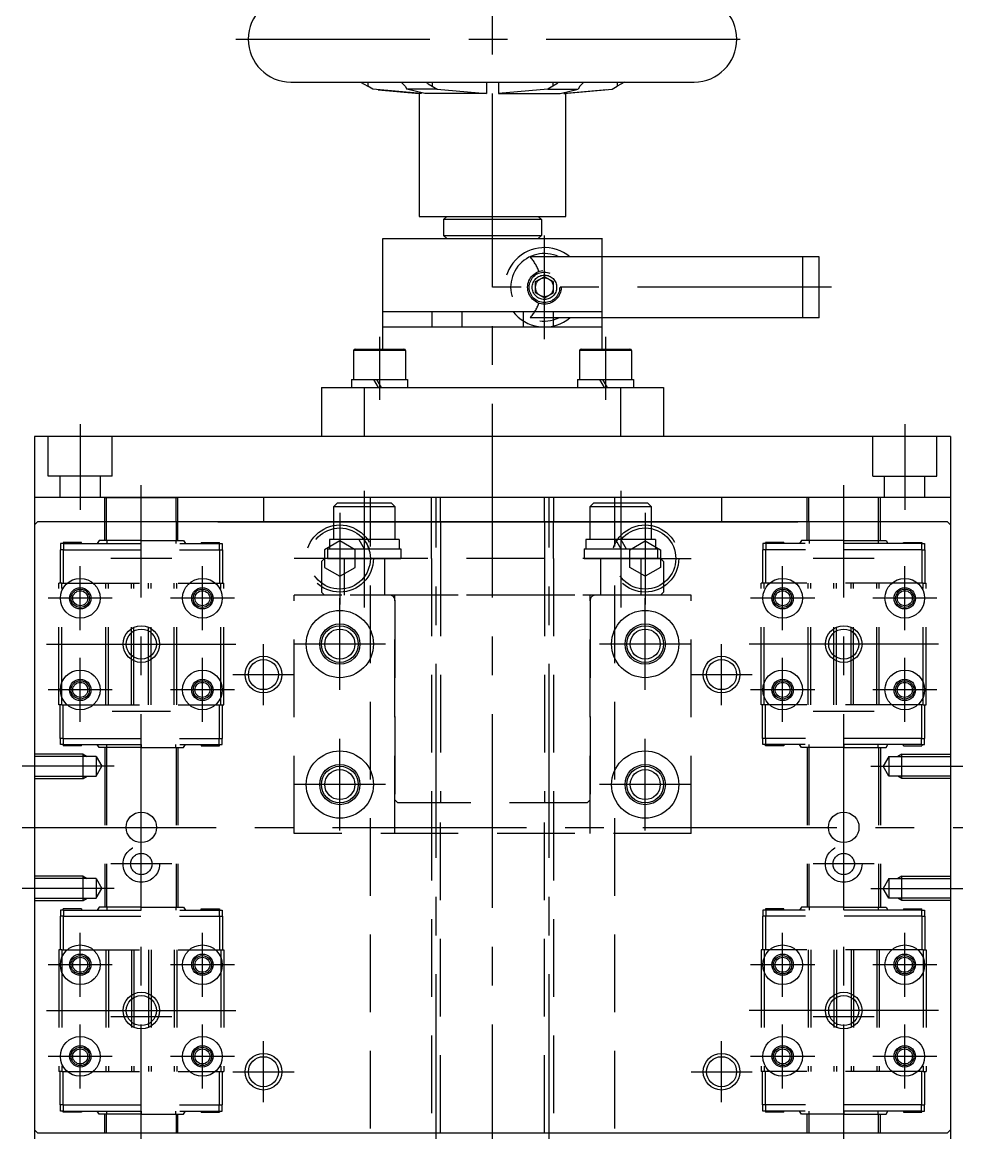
# Model space of a CAD drawing. Extents: x -27 to 423, y -21 to 683.
# Drawn here: x 268.8 to 422.8, y 266 to 447.8 of the extents above; entities that cross this region are included whole.
import ezdxf

# ---------------------------------------------------------------- set-up
doc = ezdxf.new("R2010")
doc.units = 0
doc.linetypes.add('CENTER', pattern=[50.8, 31.75, -6.35, 6.35, -6.35])
doc.linetypes.add('DASHED', pattern=[19.05, 12.7, -6.35])
doc.layers.get('0').update_dxf_attribs({"linetype": 'CONTINUOUS'})
doc.layers.add('CENTER', color=1, linetype='CENTER')

msp = doc.modelspace()

# ---------------------------------------------------------------- linework, layer by layer
at = {"color": 7, "linetype": 'CONTINUOUS'}
for p, q in [((312.76, 438), (378.76, 438)), ((324.16, 438), (325.34, 437.31)), ((325.34, 438), (325.34, 437.31)), ((326.16, 436.82), (325.34, 437.31)), ((334.07, 436.14), (326.16, 436.82)), ((327.05, 436.75), (333.76, 436.14)), ((330.82, 438), (331.44, 437.31)), ((331.44, 437.31), (331.75, 436.82)), ((336.72, 436.82), (331.75, 436.82)), ((334.69, 436.14), (331.75, 436.82)), ((335.24, 437.72), (335.88, 437.31)), ((335.88, 438), (335.88, 437.31)), ((335.89, 437.31), (336.72, 436.82)), ((336.72, 436.82), (344.76, 436.14)), ((344.76, 438), (344.76, 436.14)), ((346.76, 438), (346.76, 436.14)), ((354.79, 436.82), (346.76, 436.14)), ((355.63, 437.31), (354.79, 436.82)), ((354.79, 436.82), (359.76, 436.82)), ((355.63, 438), (355.63, 437.31)), ((356.28, 437.72), (355.63, 437.31)), ((356.82, 436.14), (359.76, 436.82)), ((357.44, 436.14), (365.35, 436.82)), ((364.46, 436.75), (357.76, 436.14)), ((360.07, 437.31), (359.76, 436.82)), ((360.7, 438), (360.07, 437.31)), ((365.35, 436.82), (366.17, 437.31)), ((367.35, 438), (366.17, 437.31)), ((366.17, 438), (366.17, 437.31)), ((333.76, 436.14), (333.76, 416)), ((334.07, 436.14), (333.76, 436.14)), ((334.07, 436.28), (334.07, 436.14)), ((344.76, 436.14), (334.69, 436.14)), ((346.76, 436.14), (356.82, 436.14)), ((357.44, 436.28), (357.44, 436.14)), ((357.44, 436.14), (357.76, 436.14)), ((357.76, 416), (357.76, 436.14)), ((333.76, 416), (345.76, 416)), ((337.76, 415.5), (338.26, 416)), ((353.76, 415.5), (337.76, 415.5)), ((337.76, 415.5), (337.76, 412.9)), ((345.76, 416), (357.76, 416)), ((353.76, 415.5), (353.26, 416)), ((353.76, 415.5), (353.76, 412.9)), ((337.76, 412.9), (345.76, 412.9)), ((337.76, 412.9), (338.26, 412.4)), ((345.76, 412.9), (353.76, 412.9)), ((353.76, 412.9), (353.26, 412.4)), ((327.78, 412.4), (363.76, 412.4)), ((327.78, 394.3), (327.78, 412.4)), ((327.78, 412.4), (333.85, 412.4)), ((357.66, 412.4), (363.76, 412.4)), ((363.73, 394.3), (363.73, 412.4)), ((396.57, 409.4), (363.76, 409.4)), ((396.57, 399.4), (396.57, 409.4)), ((399.26, 409.4), (396.57, 409.4)), ((399.26, 399.4), (399.26, 409.4)), ((363.76, 400.4), (327.78, 400.4)), ((335.81, 400.4), (335.81, 397.9)), ((340.76, 400.4), (340.76, 397.9)), ((350.76, 400.4), (350.76, 397.9)), ((355.71, 400.4), (355.71, 397.9)), ((396.57, 399.4), (363.76, 399.4)), ((399.26, 399.4), (396.57, 399.4)), ((363.76, 397.9), (327.78, 397.9)), ((331.51, 394.05), (323.01, 394.05)), ((323.01, 394.05), (323.01, 389.3)), ((323.26, 394.3), (331.26, 394.3)), ((331.51, 394.05), (331.51, 389.3)), ((368.51, 394.05), (360.01, 394.05)), ((360.01, 394.05), (360.01, 389.3)), ((360.26, 394.3), (368.26, 394.3)), ((368.51, 394.05), (368.51, 389.3)), ((322.66, 389.3), (331.86, 389.3)), ((322.66, 389.3), (322.66, 388)), ((327.1, 388), (326.35, 389.3)), ((327.59, 388), (326.84, 389.3)), ((331.86, 389.3), (331.86, 388)), ((359.66, 389.3), (368.86, 389.3)), ((359.66, 389.3), (359.66, 388)), ((364.1, 388), (363.35, 389.3)), ((364.59, 388), (363.84, 389.3)), ((368.86, 389.3), (368.86, 388)), ((317.76, 388), (324.74, 388)), ((317.76, 388), (317.76, 380)), ((324.74, 388), (366.77, 388)), ((324.74, 388), (324.74, 380)), ((366.77, 388), (373.76, 388)), ((366.77, 380), (366.77, 388)), ((373.76, 388), (373.76, 380)), ((270.76, 380), (270.76, 0)), ((420.76, 380), (270.76, 380)), ((373.76, 380), (317.76, 380)), ((420.76, 380), (420.76, 0)), ((420.76, 370), (270.76, 370)), ((282.26, 370), (294.26, 370)), ((282.26, 366), (282.26, 370)), ((282.56, 366), (282.56, 370)), ((293.96, 366), (293.96, 370)), ((294.26, 366), (294.26, 370)), ((308.26, 370), (308.26, 366)), ((319.76, 368.5), (320.36, 369.1)), ((320.36, 369.1), (329.16, 369.1)), ((329.16, 369.1), (329.76, 368.5)), ((335.76, 366), (335.76, 370)), ((337.26, 366), (337.26, 370)), ((354.26, 366), (354.26, 370)), ((355.76, 370), (355.76, 366)), ((361.76, 368.5), (362.36, 369.1)), ((362.36, 369.1), (371.16, 369.1)), ((371.16, 369.1), (371.76, 368.5)), ((383.26, 370), (383.26, 366)), ((409.26, 370), (397.26, 370)), ((397.26, 366), (397.26, 370)), ((397.56, 366), (397.56, 370)), ((408.96, 366), (408.96, 370)), ((409.26, 366), (409.26, 370)), ((319.76, 368.5), (329.76, 368.5)), ((319.76, 366), (319.76, 368.5)), ((329.76, 368.5), (329.76, 366)), ((361.76, 368.5), (371.76, 368.5)), ((361.76, 366), (361.76, 368.5)), ((371.76, 368.5), (371.76, 366)), ((271.26, 366), (270.76, 365.5)), ((271.26, 366), (270.76, 365.5)), ((270.76, 365.5), (270.76, 266.5)), ((270.76, 365.5), (270.76, 266.5)), ((420.26, 366), (271.26, 366)), ((420.26, 366), (271.26, 366)), ((300.76, 366), (295.76, 366)), ((300.76, 366), (390.76, 366)), ((390.76, 366), (395.76, 366)), ((420.26, 366), (420.76, 365.5)), ((420.26, 366), (420.76, 365.5)), ((420.76, 365.5), (420.76, 266.5)), ((420.76, 365.5), (420.76, 266.5)), ((271.26, 266), (270.76, 266.5)), ((271.26, 266), (270.76, 266.5)), ((271.26, 266), (420.26, 266)), ((420.26, 266), (420.76, 266.5)), ((420.26, 266), (420.76, 266.5))]:
    msp.add_line(p, q, dxfattribs=at)
at = {"color": 3, "linetype": 'DASHED'}
for p, q in [((363.76, 409.4), (351.9, 409.4)), ((354.26, 406.13), (352.76, 405.27)), ((355.76, 405.27), (354.26, 406.13)), ((352.76, 405.27), (352.76, 403.53)), ((355.76, 403.53), (355.76, 405.27)), ((352.76, 403.53), (354.26, 402.67)), ((354.26, 402.67), (355.76, 403.53)), ((363.76, 399.4), (351.9, 399.4)), ((273.01, 373.5), (273.01, 380)), ((283.51, 373.5), (283.51, 380)), ((408.01, 373.5), (408.01, 380)), ((418.51, 373.5), (418.51, 380)), ((283.51, 373.5), (273.01, 373.5)), ((274.96, 370), (274.96, 373.5)), ((281.56, 370), (281.56, 373.5)), ((408.01, 373.5), (418.51, 373.5)), ((409.96, 370), (409.96, 373.5)), ((416.56, 370), (416.56, 373.5)), ((325.76, 0), (325.76, 370)), ((365.76, 0), (365.76, 370)), ((282.26, 362.95), (282.26, 366)), ((282.56, 362.95), (282.56, 366)), ((293.96, 366), (293.96, 362.95)), ((294.26, 362.95), (294.26, 366)), ((319.76, 363.1), (319.76, 366)), ((329.76, 366), (329.76, 363.1)), ((335.76, 360), (335.76, 366)), ((335.76, 360), (335.76, 366)), ((337.26, 366), (337.26, 360)), ((337.26, 366), (337.26, 360)), ((354.26, 366), (354.26, 360)), ((354.26, 366), (354.26, 360)), ((355.76, 360), (355.76, 366)), ((355.76, 360), (355.76, 366)), ((361.76, 363.1), (361.76, 366)), ((371.76, 366), (371.76, 363.1)), ((397.26, 362.95), (397.26, 366)), ((397.56, 366), (397.56, 362.95)), ((408.96, 362.95), (408.96, 366)), ((409.26, 362.95), (409.26, 366)), ((275.01, 362.45), (275.01, 361.45)), ((275.51, 362.45), (275.01, 362.45)), ((278.46, 362.65), (275.46, 362.65)), ((275.46, 362.65), (275.46, 362.45)), ((275.51, 362.45), (301.01, 362.45)), ((275.51, 362.45), (275.51, 361.45)), ((278.46, 362.45), (278.46, 362.65)), ((281.33, 362.95), (281.03, 362.45)), ((282.63, 362.95), (281.33, 362.95)), ((288.26, 362.95), (282.63, 362.95)), ((282.63, 362.95), (282.63, 362.45)), ((288.26, 362.95), (293.89, 362.95)), ((288.26, 362.45), (288.26, 362.95)), ((293.89, 362.95), (295.19, 362.95)), ((293.89, 362.95), (293.89, 362.45)), ((295.19, 362.95), (295.49, 362.45)), ((298.06, 362.65), (301.06, 362.65)), ((298.06, 362.65), (298.06, 362.45)), ((301.01, 362.45), (301.01, 361.45)), ((301.01, 362.45), (301.51, 362.45)), ((301.06, 362.45), (301.06, 362.65)), ((301.51, 362.45), (301.51, 361.45)), ((320.76, 362.89), (318.26, 361.44)), ((330.46, 363.1), (319.06, 363.1)), ((319.06, 363.1), (319.06, 361.6)), ((323.26, 361.44), (320.76, 362.89)), ((323.89, 363.1), (324.76, 361.6)), ((324.76, 363.1), (325.62, 361.6)), ((330.46, 363.1), (330.46, 361.6)), ((372.46, 363.1), (361.06, 363.1)), ((361.06, 363.1), (361.06, 361.6)), ((365.89, 363.1), (366.76, 361.6)), ((366.76, 363.1), (367.62, 361.6)), ((368.26, 361.44), (370.76, 362.89)), ((370.76, 362.89), (373.26, 361.44)), ((372.46, 363.1), (372.46, 361.6)), ((390.51, 362.45), (390.01, 362.45)), ((390.01, 362.45), (390.01, 361.45)), ((393.46, 362.65), (390.46, 362.65)), ((390.46, 362.45), (390.46, 362.65)), ((416.01, 362.45), (390.51, 362.45)), ((390.51, 362.45), (390.51, 361.45)), ((393.46, 362.65), (393.46, 362.45)), ((396.33, 362.95), (396.03, 362.45)), ((397.63, 362.95), (396.33, 362.95)), ((403.26, 362.95), (397.63, 362.95)), ((397.63, 362.95), (397.63, 362.45)), ((403.26, 362.95), (408.89, 362.95)), ((403.26, 362.45), (403.26, 362.95)), ((408.89, 362.95), (410.19, 362.95)), ((408.89, 362.95), (408.89, 362.45)), ((410.19, 362.95), (410.49, 362.45)), ((413.06, 362.65), (416.06, 362.65)), ((413.06, 362.45), (413.06, 362.65)), ((416.01, 362.45), (416.01, 361.45)), ((416.01, 362.45), (416.51, 362.45)), ((416.06, 362.65), (416.06, 362.45)), ((416.51, 362.45), (416.51, 361.45)), ((274.96, 361.45), (274.96, 355.95)), ((275.46, 361.45), (274.96, 361.45)), ((275.46, 361.45), (275.46, 355.95)), ((275.46, 361.45), (301.06, 361.45)), ((301.06, 361.45), (301.06, 355.95)), ((301.06, 361.45), (301.56, 361.45)), ((301.56, 361.45), (301.56, 355.95)), ((317.76, 359.5), (318.26, 360)), ((318.26, 361.44), (318.26, 358.56)), ((373.26, 360), (318.26, 360)), ((318.76, 361.6), (330.76, 361.6)), ((318.76, 361.6), (318.76, 360)), ((318.76, 360), (330.76, 360)), ((321.46, 360), (321.46, 354)), ((323.26, 358.56), (323.26, 361.44)), ((328.06, 360), (328.06, 354)), ((330.76, 361.6), (330.76, 360)), ((335.76, 360), (335.76, 320)), ((335.76, 360), (335.76, 320)), ((337.26, 360), (337.26, 320)), ((337.26, 360), (337.26, 320)), ((354.26, 360), (354.26, 320)), ((354.26, 360), (354.26, 320)), ((355.76, 360), (355.76, 320)), ((355.76, 360), (355.76, 320)), ((360.76, 361.6), (372.76, 361.6)), ((360.76, 361.6), (360.76, 360)), ((360.76, 360), (372.76, 360)), ((363.46, 360), (363.46, 354)), ((368.26, 358.56), (368.26, 361.44)), ((370.06, 360), (370.06, 354)), ((372.76, 361.6), (372.76, 360)), ((373.26, 361.44), (373.26, 358.56)), ((373.76, 359.5), (373.26, 360)), ((389.96, 361.45), (389.96, 355.95)), ((390.46, 361.45), (389.96, 361.45)), ((390.46, 361.45), (390.46, 355.95)), ((416.06, 361.45), (390.46, 361.45)), ((416.06, 361.45), (416.06, 355.95)), ((416.06, 361.45), (416.56, 361.45)), ((416.56, 361.45), (416.56, 355.95)), ((317.76, 359.5), (317.76, 354.5)), ((318.26, 358.56), (320.76, 357.11)), ((320.76, 357.11), (323.26, 358.56)), ((370.76, 357.11), (368.26, 358.56)), ((373.26, 358.56), (370.76, 357.11)), ((373.76, 359.5), (373.76, 354.5)), ((274.76, 336.05), (274.76, 355.95)), ((275.26, 355.95), (274.76, 355.95)), ((275.26, 355.95), (301.26, 355.95)), ((275.26, 336.05), (275.26, 355.95)), ((282.46, 336.05), (282.46, 355.95)), ((282.86, 336.05), (282.86, 355.95)), ((286.66, 336.05), (286.66, 355.95)), ((287.06, 336.05), (287.06, 355.95)), ((289.46, 336.05), (289.46, 355.95)), ((289.86, 336.05), (289.86, 355.95)), ((293.66, 336.05), (293.66, 355.95)), ((294.06, 336.05), (294.06, 355.95)), ((301.26, 336.05), (301.26, 355.95)), ((301.26, 355.95), (301.76, 355.95)), ((301.76, 336.05), (301.76, 355.95)), ((317.76, 354.5), (318.26, 354)), ((373.76, 354.5), (373.26, 354)), ((389.76, 336.05), (389.76, 355.95)), ((390.26, 355.95), (389.76, 355.95)), ((416.26, 355.95), (390.26, 355.95)), ((390.26, 336.05), (390.26, 355.95)), ((397.46, 336.05), (397.46, 355.95)), ((397.86, 336.05), (397.86, 355.95)), ((401.66, 336.05), (401.66, 355.95)), ((402.06, 336.05), (402.06, 355.95)), ((404.46, 336.05), (404.46, 355.95)), ((404.86, 336.05), (404.86, 355.95)), ((408.66, 336.05), (408.66, 355.95)), ((409.06, 336.05), (409.06, 355.95)), ((416.26, 336.05), (416.26, 355.95)), ((416.26, 355.95), (416.76, 355.95)), ((416.76, 336.05), (416.76, 355.95)), ((378.26, 354), (313.26, 354)), ((313.26, 315), (313.26, 354)), ((373.26, 354), (318.26, 354)), ((329.76, 315), (329.76, 354)), ((329.76, 353.2), (329.76, 320.5)), ((361.76, 315), (361.76, 354)), ((361.76, 353.2), (361.76, 320.5)), ((378.26, 315), (378.26, 354)), ((275.26, 336.05), (274.76, 336.05)), ((274.96, 330.55), (274.96, 336.05)), ((275.26, 336.05), (301.26, 336.05)), ((275.46, 330.55), (275.46, 336.05)), ((301.06, 330.55), (301.06, 336.05)), ((301.26, 336.05), (301.76, 336.05)), ((301.56, 330.55), (301.56, 336.05)), ((390.26, 336.05), (389.76, 336.05)), ((389.96, 330.55), (389.96, 336.05)), ((416.26, 336.05), (390.26, 336.05)), ((390.46, 330.55), (390.46, 336.05)), ((416.06, 330.55), (416.06, 336.05)), ((416.26, 336.05), (416.76, 336.05)), ((416.56, 330.55), (416.56, 336.05)), ((275.46, 330.55), (274.96, 330.55)), ((275.01, 329.55), (275.01, 330.55)), ((275.51, 329.55), (275.01, 329.55)), ((275.46, 330.55), (301.06, 330.55)), ((275.46, 329.55), (275.46, 329.35)), ((278.46, 329.35), (275.46, 329.35)), ((275.51, 329.55), (275.51, 330.55)), ((275.51, 329.55), (301.01, 329.55)), ((278.46, 329.35), (278.46, 329.55)), ((281.33, 329.05), (281.03, 329.55)), ((282.63, 329.05), (281.33, 329.05)), ((282.26, 329.05), (282.26, 302.95)), ((282.56, 329.05), (282.56, 302.95)), ((282.63, 329.05), (282.63, 329.55)), ((288.26, 329.05), (282.63, 329.05)), ((288.26, 329.55), (288.26, 329.05)), ((288.26, 329.05), (293.89, 329.05)), ((293.89, 329.05), (293.89, 329.55)), ((293.89, 329.05), (295.19, 329.05)), ((293.96, 329.05), (293.96, 302.95)), ((294.26, 329.05), (294.26, 302.95)), ((295.19, 329.05), (295.49, 329.55)), ((298.06, 329.55), (298.06, 329.35)), ((298.06, 329.35), (301.06, 329.35)), ((301.01, 329.55), (301.01, 330.55)), ((301.01, 329.55), (301.51, 329.55)), ((301.06, 330.55), (301.56, 330.55)), ((301.06, 329.35), (301.06, 329.55)), ((301.51, 329.55), (301.51, 330.55)), ((390.46, 330.55), (389.96, 330.55)), ((390.01, 329.55), (390.01, 330.55)), ((390.51, 329.55), (390.01, 329.55)), ((416.06, 330.55), (390.46, 330.55)), ((390.46, 329.35), (390.46, 329.55)), ((393.46, 329.35), (390.46, 329.35)), ((390.51, 329.55), (390.51, 330.55)), ((416.01, 329.55), (390.51, 329.55)), ((393.46, 329.55), (393.46, 329.35)), ((396.33, 329.05), (396.03, 329.55)), ((397.63, 329.05), (396.33, 329.05)), ((397.26, 329.05), (397.26, 302.95)), ((397.56, 329.05), (397.56, 302.95)), ((397.63, 329.05), (397.63, 329.55)), ((403.26, 329.05), (397.63, 329.05)), ((403.26, 329.55), (403.26, 329.05)), ((403.26, 329.05), (408.89, 329.05)), ((408.89, 329.05), (408.89, 329.55)), ((408.89, 329.05), (410.19, 329.05)), ((408.96, 329.05), (408.96, 302.95)), ((409.26, 329.05), (409.26, 302.95)), ((410.19, 329.05), (410.49, 329.55)), ((413.06, 329.35), (413.06, 329.55)), ((413.06, 329.35), (416.06, 329.35)), ((416.01, 329.55), (416.01, 330.55)), ((416.01, 329.55), (416.51, 329.55)), ((416.06, 330.55), (416.56, 330.55)), ((416.06, 329.55), (416.06, 329.35)), ((416.51, 329.55), (416.51, 330.55)), ((278.76, 328), (270.76, 328)), ((280.86, 327.62), (270.76, 327.62)), ((278.76, 324), (278.76, 328)), ((278.76, 328), (279.41, 327.62)), ((280.86, 327.62), (281.79, 326)), ((280.86, 327.62), (280.86, 324.38)), ((410.66, 327.62), (409.72, 326)), ((410.66, 327.62), (420.76, 327.62)), ((410.66, 327.62), (410.66, 324.38)), ((412.76, 328), (412.1, 327.62)), ((412.76, 328), (420.76, 328)), ((412.76, 324), (412.76, 328)), ((280.86, 324.38), (281.79, 326)), ((410.66, 324.38), (409.72, 326)), ((270.76, 324.38), (280.86, 324.38)), ((270.76, 324), (278.76, 324)), ((278.76, 324), (279.41, 324.38)), ((420.76, 324.38), (410.66, 324.38)), ((412.76, 324), (412.1, 324.38)), ((420.76, 324), (412.76, 324)), ((330.26, 320), (329.76, 320.5)), ((361.26, 320), (330.26, 320)), ((335.76, 320), (335.76, 266)), ((337.26, 266), (337.26, 320)), ((354.26, 266), (354.26, 320)), ((355.76, 320), (355.76, 266)), ((361.76, 320.5), (361.26, 320)), ((378.26, 315), (313.26, 315)), ((278.76, 308), (270.76, 308)), ((280.86, 307.62), (270.76, 307.62)), ((278.76, 304), (278.76, 308)), ((278.76, 308), (279.41, 307.62)), ((280.86, 307.62), (280.86, 304.38)), ((280.86, 307.62), (281.79, 306)), ((410.66, 307.62), (409.72, 306)), ((410.66, 307.62), (410.66, 304.38)), ((410.66, 307.62), (420.76, 307.62)), ((412.76, 308), (412.1, 307.62)), ((412.76, 304), (412.76, 308)), ((412.76, 308), (420.76, 308)), ((280.86, 304.38), (281.79, 306)), ((410.66, 304.38), (409.72, 306)), ((270.76, 304.38), (280.86, 304.38)), ((270.76, 304), (278.76, 304)), ((278.76, 304), (279.41, 304.38)), ((420.76, 304.38), (410.66, 304.38)), ((412.76, 304), (412.1, 304.38)), ((420.76, 304), (412.76, 304)), ((275.01, 302.45), (275.01, 301.45)), ((275.51, 302.45), (275.01, 302.45)), ((278.46, 302.65), (275.46, 302.65)), ((275.46, 302.45), (275.46, 302.65)), ((275.51, 302.45), (301.01, 302.45)), ((275.51, 302.45), (275.51, 301.45)), ((278.46, 302.65), (278.46, 302.45)), ((281.33, 302.95), (281.03, 302.45)), ((282.63, 302.95), (281.33, 302.95)), ((288.26, 302.95), (282.63, 302.95)), ((282.63, 302.95), (282.63, 302.45)), ((288.26, 302.95), (293.89, 302.95)), ((288.26, 302.45), (288.26, 302.95)), ((293.89, 302.95), (295.19, 302.95)), ((293.89, 302.95), (293.89, 302.45)), ((295.19, 302.95), (295.49, 302.45)), ((298.06, 302.65), (301.06, 302.65)), ((298.06, 302.45), (298.06, 302.65)), ((301.01, 302.45), (301.01, 301.45)), ((301.01, 302.45), (301.51, 302.45)), ((301.06, 302.65), (301.06, 302.45)), ((301.51, 302.45), (301.51, 301.45)), ((390.01, 302.45), (390.01, 301.45)), ((390.51, 302.45), (390.01, 302.45)), ((393.46, 302.65), (390.46, 302.65)), ((390.46, 302.65), (390.46, 302.45)), ((416.01, 302.45), (390.51, 302.45)), ((390.51, 302.45), (390.51, 301.45)), ((393.46, 302.45), (393.46, 302.65)), ((396.33, 302.95), (396.03, 302.45)), ((397.63, 302.95), (396.33, 302.95)), ((403.26, 302.95), (397.63, 302.95)), ((397.63, 302.95), (397.63, 302.45)), ((403.26, 302.95), (408.89, 302.95)), ((403.26, 302.45), (403.26, 302.95)), ((408.89, 302.95), (408.89, 302.45)), ((408.89, 302.95), (410.19, 302.95)), ((410.19, 302.95), (410.49, 302.45)), ((413.06, 302.65), (416.06, 302.65)), ((413.06, 302.65), (413.06, 302.45)), ((416.01, 302.45), (416.01, 301.45)), ((416.01, 302.45), (416.51, 302.45)), ((416.06, 302.45), (416.06, 302.65)), ((416.51, 302.45), (416.51, 301.45)), ((275.46, 301.45), (274.96, 301.45)), ((274.96, 301.45), (274.96, 295.95)), ((275.46, 301.45), (301.06, 301.45)), ((275.46, 301.45), (275.46, 295.95)), ((301.06, 301.45), (301.56, 301.45)), ((301.06, 301.45), (301.06, 295.95)), ((301.56, 301.45), (301.56, 295.95)), ((390.46, 301.45), (389.96, 301.45)), ((389.96, 301.45), (389.96, 295.95)), ((416.06, 301.45), (390.46, 301.45)), ((390.46, 301.45), (390.46, 295.95)), ((416.06, 301.45), (416.56, 301.45)), ((416.06, 301.45), (416.06, 295.95)), ((416.56, 301.45), (416.56, 295.95)), ((274.76, 295.95), (274.76, 276.05)), ((275.26, 295.95), (274.76, 295.95)), ((275.26, 295.95), (301.26, 295.95)), ((275.26, 295.95), (275.26, 276.05)), ((282.46, 295.95), (282.46, 276.05)), ((282.86, 295.95), (282.86, 276.05)), ((286.66, 295.95), (286.66, 276.05)), ((287.06, 295.95), (287.06, 276.05)), ((289.46, 295.95), (289.46, 276.05)), ((289.86, 295.95), (289.86, 276.05)), ((293.66, 295.95), (293.66, 276.05)), ((294.06, 295.95), (294.06, 276.05)), ((301.26, 295.95), (301.26, 276.05)), ((301.26, 295.95), (301.76, 295.95)), ((301.76, 295.95), (301.76, 276.05)), ((389.76, 295.95), (389.76, 276.05)), ((390.26, 295.95), (389.76, 295.95)), ((416.26, 295.95), (390.26, 295.95)), ((390.26, 295.95), (390.26, 276.05)), ((397.46, 295.95), (397.46, 276.05)), ((397.86, 295.95), (397.86, 276.05)), ((401.66, 295.95), (401.66, 276.05)), ((402.06, 295.95), (402.06, 276.05)), ((404.46, 295.95), (404.46, 276.05)), ((404.86, 295.95), (404.86, 276.05)), ((408.66, 295.95), (408.66, 276.05)), ((409.06, 295.95), (409.06, 276.05)), ((416.26, 295.95), (416.26, 276.05)), ((416.26, 295.95), (416.76, 295.95)), ((416.76, 295.95), (416.76, 276.05)), ((275.26, 276.05), (274.76, 276.05)), ((274.96, 270.55), (274.96, 276.05)), ((275.26, 276.05), (301.26, 276.05)), ((275.46, 270.55), (275.46, 276.05)), ((301.06, 270.55), (301.06, 276.05)), ((301.26, 276.05), (301.76, 276.05)), ((301.56, 270.55), (301.56, 276.05)), ((390.26, 276.05), (389.76, 276.05)), ((389.96, 270.55), (389.96, 276.05)), ((416.26, 276.05), (390.26, 276.05)), ((390.46, 270.55), (390.46, 276.05)), ((416.06, 270.55), (416.06, 276.05)), ((416.26, 276.05), (416.76, 276.05)), ((416.56, 270.55), (416.56, 276.05)), ((275.46, 270.55), (274.96, 270.55)), ((275.01, 269.55), (275.01, 270.55)), ((275.51, 269.55), (275.01, 269.55)), ((275.46, 270.55), (301.06, 270.55)), ((275.46, 269.35), (275.46, 269.55)), ((278.46, 269.35), (275.46, 269.35)), ((275.51, 269.55), (275.51, 270.55)), ((275.51, 269.55), (301.01, 269.55)), ((278.46, 269.55), (278.46, 269.35)), ((281.33, 269.05), (281.03, 269.55)), ((282.63, 269.05), (282.63, 269.55)), ((288.26, 269.55), (288.26, 269.05)), ((293.89, 269.05), (293.89, 269.55)), ((295.19, 269.05), (295.49, 269.55)), ((298.06, 269.35), (298.06, 269.55)), ((298.06, 269.35), (301.06, 269.35)), ((301.01, 269.55), (301.01, 270.55)), ((301.01, 269.55), (301.51, 269.55)), ((301.06, 270.55), (301.56, 270.55)), ((301.06, 269.55), (301.06, 269.35)), ((301.51, 269.55), (301.51, 270.55)), ((390.46, 270.55), (389.96, 270.55)), ((390.01, 269.55), (390.01, 270.55)), ((390.51, 269.55), (390.01, 269.55)), ((416.06, 270.55), (390.46, 270.55)), ((390.46, 269.55), (390.46, 269.35)), ((393.46, 269.35), (390.46, 269.35)), ((390.51, 269.55), (390.51, 270.55)), ((416.01, 269.55), (390.51, 269.55)), ((393.46, 269.35), (393.46, 269.55)), ((396.33, 269.05), (396.03, 269.55)), ((397.63, 269.05), (397.63, 269.55)), ((403.26, 269.55), (403.26, 269.05)), ((408.89, 269.05), (408.89, 269.55)), ((410.19, 269.05), (410.49, 269.55)), ((413.06, 269.55), (413.06, 269.35)), ((413.06, 269.35), (416.06, 269.35)), ((416.01, 269.55), (416.01, 270.55)), ((416.01, 269.55), (416.51, 269.55)), ((416.06, 270.55), (416.56, 270.55)), ((416.06, 269.35), (416.06, 269.55)), ((416.51, 269.55), (416.51, 270.55)), ((282.63, 269.05), (281.33, 269.05)), ((282.26, 266), (282.26, 269.05)), ((282.56, 266), (282.56, 269.05)), ((288.26, 269.05), (282.63, 269.05)), ((288.26, 269.05), (293.89, 269.05)), ((293.89, 269.05), (295.19, 269.05)), ((293.96, 269.05), (293.96, 266)), ((294.26, 266), (294.26, 269.05)), ((397.63, 269.05), (396.33, 269.05)), ((397.26, 266), (397.26, 269.05)), ((397.56, 269.05), (397.56, 266)), ((403.26, 269.05), (397.63, 269.05)), ((403.26, 269.05), (408.89, 269.05)), ((408.89, 269.05), (410.19, 269.05)), ((408.96, 266), (408.96, 269.05)), ((409.26, 266), (409.26, 269.05))]:
    msp.add_line(p, q, dxfattribs=at)
for centre, radius in [((354.26, 404.4), 2.75), ((354.26, 404.4), 2.5), ((354.26, 404.4), 2), ((320.76, 360), 5.5), ((370.76, 360), 5.5), ((320.76, 360), 5), ((370.76, 360), 5), ((288.26, 310), 3), ((403.26, 310), 3), ((288.26, 310), 1.75), ((403.26, 310), 1.75)]:
    msp.add_circle(centre, radius, dxfattribs=at)
at = {"color": 7, "linetype": 'CONTINUOUS'}
for centre, radius in [((278.26, 353.5), 3.25), ((298.26, 353.5), 3.25), ((393.26, 353.5), 3.25), ((413.26, 353.5), 3.25), ((278.26, 353.5), 1.75), ((278.26, 353.5), 1.23), ((298.26, 353.5), 1.75), ((298.26, 353.5), 1.23), ((393.26, 353.5), 1.75), ((393.26, 353.5), 1.23), ((413.26, 353.5), 1.75), ((413.26, 353.5), 1.23), ((320.76, 346), 5.5), ((370.76, 346), 5.5), ((320.76, 346), 3.3), ((370.76, 346), 3.3), ((288.26, 346), 2.46), ((320.76, 346), 2.46), ((370.76, 346), 2.46), ((403.26, 346), 2.46), ((308.26, 341), 2.46), ((383.26, 341), 2.46), ((278.26, 338.5), 3.25), ((278.26, 338.5), 1.75), ((298.26, 338.5), 3.25), ((298.26, 338.5), 1.75), ((393.26, 338.5), 3.25), ((393.26, 338.5), 1.75), ((413.26, 338.5), 3.25), ((413.26, 338.5), 1.75), ((278.26, 338.5), 1.23), ((298.26, 338.5), 1.23), ((393.26, 338.5), 1.23), ((413.26, 338.5), 1.23), ((320.76, 323), 5.5), ((370.76, 323), 5.5), ((320.76, 323), 3.3), ((320.76, 323), 2.46), ((370.76, 323), 3.3), ((370.76, 323), 2.46), ((288.26, 316), 2.5), ((403.26, 316), 2.5), ((278.26, 293.5), 3.25), ((298.26, 293.5), 3.25), ((393.26, 293.5), 3.25), ((413.26, 293.5), 3.25), ((278.26, 293.5), 1.75), ((278.26, 293.5), 1.23), ((298.26, 293.5), 1.75), ((298.26, 293.5), 1.23), ((393.26, 293.5), 1.75), ((393.26, 293.5), 1.23), ((413.26, 293.5), 1.75), ((413.26, 293.5), 1.23), ((288.26, 286), 2.46), ((403.26, 286), 2.46), ((278.26, 278.5), 3.25), ((278.26, 278.5), 1.75), ((298.26, 278.5), 3.25), ((298.26, 278.5), 1.75), ((393.26, 278.5), 3.25), ((393.26, 278.5), 1.75), ((413.26, 278.5), 3.25), ((413.26, 278.5), 1.75), ((278.26, 278.5), 1.23), ((298.26, 278.5), 1.23), ((308.26, 276), 2.46), ((383.26, 276), 2.46), ((393.26, 278.5), 1.23), ((413.26, 278.5), 1.23)]:
    msp.add_circle(centre, radius, dxfattribs=at)
at = {"color": 3, "linetype": 'CONTINUOUS'}
for centre, radius in [((278.26, 353.5), 1.5), ((298.26, 353.5), 1.5), ((393.26, 353.5), 1.5), ((413.26, 353.5), 1.5), ((288.26, 346), 3), ((320.76, 346), 3), ((370.76, 346), 3), ((403.26, 346), 3), ((308.26, 341), 3), ((383.26, 341), 3), ((278.26, 338.5), 1.5), ((298.26, 338.5), 1.5), ((393.26, 338.5), 1.5), ((413.26, 338.5), 1.5), ((320.76, 323), 3), ((370.76, 323), 3), ((278.26, 293.5), 1.5), ((298.26, 293.5), 1.5), ((393.26, 293.5), 1.5), ((413.26, 293.5), 1.5), ((288.26, 286), 3), ((403.26, 286), 3), ((278.26, 278.5), 1.5), ((298.26, 278.5), 1.5), ((393.26, 278.5), 1.5), ((413.26, 278.5), 1.5), ((308.26, 276), 3), ((383.26, 276), 3)]:
    msp.add_circle(centre, radius, dxfattribs=at)
at = {"color": 7, "linetype": 'CONTINUOUS'}
for centre, radius, start, end in [((312.76, 445), 7, 90, 270), ((378.76, 445), 7, 270, 90), ((336.2, 439.09), 1.68, 220.462, 234.7696), ((355.31, 439.09), 1.68, 305.2304, 319.538), ((323.26, 394.05), 0.25, 90, 180), ((331.26, 394.05), 0.25, 0, 90), ((360.26, 394.05), 0.25, 90, 180), ((368.26, 394.05), 0.25, 0, 90)]:
    msp.add_arc(centre, radius, start, end, dxfattribs=at)
at = {"color": 3, "linetype": 'DASHED'}
for centre, radius, start, end in [((354.26, 404.4), 6.5, 50.2849, 309.7151), ((354.26, 404.4), 5.53, 64.7754, 295.2246), ((346.65, 404.54), 7.15, 20.1116, 42.7693), ((354.26, 404.4), 1.5, 120, 180), ((354.26, 404.4), 1.5, 60, 120), ((354.26, 404.4), 1.5, 0, 60), ((354.26, 404.4), 1.5, 180, 240), ((354.26, 404.4), 1.5, 300, 0), ((346.65, 404.26), 7.15, 317.2307, 339.8884), ((354.26, 404.4), 1.5, 240, 300), ((328.96, 353.2), 0.8, 0, 90), ((362.56, 353.2), 0.8, 90, 180)]:
    msp.add_arc(centre, radius, start, end, dxfattribs=at)
at = {"layer": 'CENTER', "color": 1, "linetype": 'CENTER'}
for p, q in [((345.76, -2), (345.76, 503)), ((303.76, 445), (387.76, 445)), ((354.26, 395.9), (354.26, 412.9)), ((401.26, 404.4), (345.76, 404.4)), ((327.26, 396.3), (327.26, 386)), ((364.26, 396.3), (364.26, 386)), ((278.26, 382), (278.26, 368)), ((413.26, 382), (413.26, 368)), ((288.26, -2), (288.26, 372)), ((324.76, 371.1), (324.76, 352)), ((366.76, 371.1), (366.76, 352)), ((403.26, -2), (403.26, 372)), ((336.51, 57), (336.51, 370)), ((355.01, 57), (355.01, 370)), ((320.76, 367.5), (320.76, 352.5)), ((370.76, 367.5), (370.76, 352.5)), ((293.26, 360), (283.26, 360)), ((328.26, 360), (313.26, 360)), ((363.26, 360), (378.26, 360)), ((408.26, 360), (398.26, 360)), ((278.26, 348.25), (278.26, 358.75)), ((298.26, 348.25), (298.26, 358.75)), ((393.26, 348.25), (393.26, 358.75)), ((413.26, 348.25), (413.26, 358.75)), ((283.51, 353.5), (273.01, 353.5)), ((303.51, 353.5), (293.01, 353.5)), ((320.76, 338.5), (320.76, 353.5)), ((370.76, 338.5), (370.76, 353.5)), ((398.51, 353.5), (388.01, 353.5)), ((418.51, 353.5), (408.01, 353.5)), ((272.76, 346), (303.76, 346)), ((308.26, 336), (308.26, 346)), ((328.26, 346), (313.26, 346)), ((378.26, 346), (363.26, 346)), ((383.26, 336), (383.26, 346)), ((418.76, 346), (387.76, 346)), ((278.26, 333.25), (278.26, 343.75)), ((298.26, 333.25), (298.26, 343.75)), ((393.26, 333.25), (393.26, 343.75)), ((413.26, 333.25), (413.26, 343.75)), ((303.26, 341), (313.26, 341)), ((378.26, 341), (388.26, 341)), ((283.51, 338.5), (273.01, 338.5)), ((303.51, 338.5), (293.01, 338.5)), ((398.51, 338.5), (388.01, 338.5)), ((418.51, 338.5), (408.01, 338.5)), ((283.46, 335), (293.06, 335)), ((398.26, 335), (408.26, 335)), ((320.76, 315.5), (320.76, 330.5)), ((370.76, 315.5), (370.76, 330.5)), ((283.79, 326), (268.76, 326)), ((407.72, 326), (422.76, 326)), ((328.26, 323), (313.26, 323)), ((378.26, 323), (363.26, 323)), ((268.76, 316), (422.76, 316)), ((293.26, 310), (283.26, 310)), ((408.26, 310), (398.26, 310)), ((283.79, 306), (268.76, 306)), ((407.72, 306), (422.76, 306)), ((278.26, 288.25), (278.26, 298.75)), ((298.26, 288.25), (298.26, 298.75)), ((393.26, 288.25), (393.26, 298.75)), ((413.26, 288.25), (413.26, 298.75)), ((283.51, 293.5), (273.01, 293.5)), ((303.51, 293.5), (293.01, 293.5)), ((398.51, 293.5), (388.01, 293.5)), ((418.51, 293.5), (408.01, 293.5)), ((272.76, 286), (303.76, 286)), ((418.76, 286), (387.76, 286)), ((278.26, 273.25), (278.26, 283.75)), ((293.26, 285), (283.26, 285)), ((298.26, 273.25), (298.26, 283.75)), ((393.26, 273.25), (393.26, 283.75)), ((408.26, 285), (398.26, 285)), ((413.26, 273.25), (413.26, 283.75)), ((308.26, 271), (308.26, 281)), ((383.26, 271), (383.26, 281)), ((283.51, 278.5), (273.01, 278.5)), ((303.51, 278.5), (293.01, 278.5)), ((398.51, 278.5), (388.01, 278.5)), ((418.51, 278.5), (408.01, 278.5)), ((303.26, 276), (313.26, 276)), ((378.26, 276), (388.26, 276))]:
    msp.add_line(p, q, dxfattribs=at)

doc.saveas('drawing.dxf')
